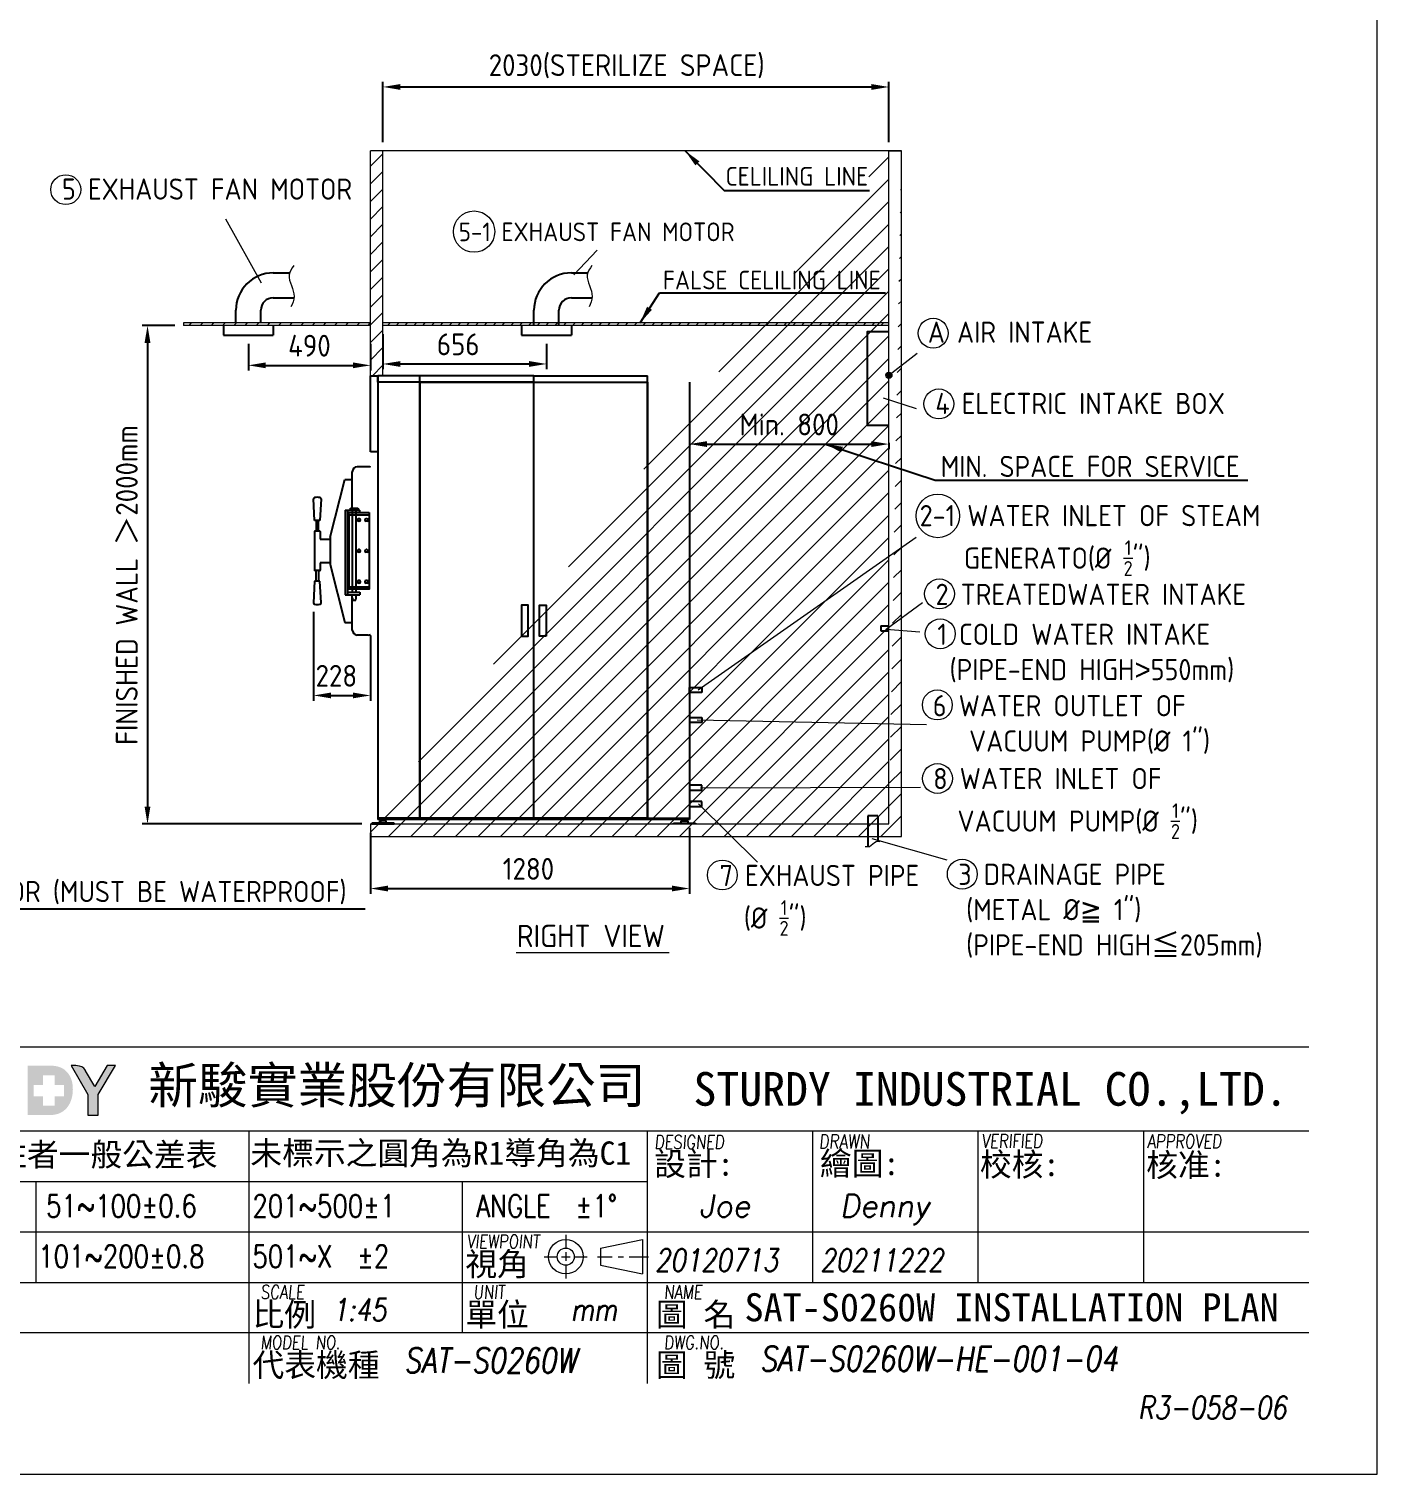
# Model space of a CAD drawing. Header units: millimetres. Extents: x -841000 to -196106, y -22906 to -2215.
# Drawn here: x -201515 to -196106, y -22906 to -17108 of the extents above; entities that cross this region are included whole.
import ezdxf

# ---------------------------------------------------------------- set-up
doc = ezdxf.new("R2010")
doc.units = ezdxf.units.MM
doc.header["$MEASUREMENT"] = 0
doc.linetypes.add('HIDDEN', pattern=[9.525, 6.35, -3.175])
doc.layers.get('0').update_dxf_attribs({"lineweight": 25})
for name, color, linetype, lineweight in [('D', 3, 'Continuous', 13), ('F', 7, 'Continuous', 15), ('H', 2, 'HIDDEN', 15), ('S', 4, 'Continuous', 15), ('T', 4, 'Continuous', 15)]:
    doc.layers.add(name, color=color, linetype=linetype, lineweight=lineweight)
doc.styles.get("Standard").update_dxf_attribs({"font": 'KAIU.TTF'})
doc.styles.add('STU25', font='isocp2.shx')
doc.styles.add('Text', font='romans.shx', dxfattribs={"width": 0.8, "oblique": 10})
doc.dimstyles.new('STU25', dxfattribs={"dimscale": 35, "dimtxt": 2.5, "dimasz": 2, "dimexe": 0.6, "dimexo": 1, "dimgap": 1, "dimtad": 1, "dimdsep": 46, "dimtxsty": 'STU25', "dimcen": 2, "dimazin": 2, "dimtfac": 1, "dimtmove": 0, "dimatfit": 3, "dimfxl": 0, "dimtolj": 1, "dimtzin": 0, "dimarcsym": 0})
doc.dimstyles.new('STU25$7', dxfattribs={"dimscale": 35, "dimtxt": 2.5, "dimasz": 2, "dimexe": 1.25, "dimexo": 0.625, "dimgap": 1, "dimtad": 0, "dimdec": 4, "dimdsep": 46, "dimtxsty": 'STU25', "dimcen": 2.5, "dimazin": 2, "dimtfac": 1, "dimtdec": 4, "dimtmove": 0, "dimatfit": 3, "dimfxl": 0, "dimtolj": 1, "dimtzin": 0, "dimarcsym": 0})

# ---------------------------------------------------------------- blocks, each defined once
blk = doc.blocks.new('*D1')
at = {"layer": 'D', "color": 0, "lineweight": -2}
for p, q in [((-200094.6, -18332.8), (-200094.6, -18473.4)), ((-199438.6, -18372), (-199438.6, -18473.4)), ((-200024.6, -18452.4), (-199508.6, -18452.4))]:
    blk.add_line(p, q, dxfattribs=at)
at = {"layer": 'D', "color": 0}
for points in [[(-200024.6, -18440.8), (-200024.6, -18464.1), (-200094.6, -18452.4)], [(-199508.6, -18464.1), (-199508.6, -18440.8), (-199438.6, -18452.4)]]:
    blk.add_solid(points, dxfattribs=at)
at = {"layer": 'Defpoints', "color": 0}
for p in [(-200094.6, -18297.8), (-199438.6, -18337), (-199438.6, -18452.4)]:
    blk.add_point(p, dxfattribs=at)
at = {"layer": 'D', "color": 0, "insert": (-199792.6, -18373.7), "char_height": 87.5, "attachment_point": 5, "style": 'STU25'}
blk.add_mtext('\\A1;656', dxfattribs=at)
blk = doc.blocks.new('*D5')
at = {"layer": 'D', "color": 0, "lineweight": -2}
for p, q in [((-198864.6, -18769.3), (-198864.6, -18794.8)), ((-198794.6, -18773.8), (-198134.6, -18773.8)), ((-198064.6, -18769.3), (-198064.6, -18794.8))]:
    blk.add_line(p, q, dxfattribs=at)
at = {"layer": 'D', "color": 0}
for points in [[(-198794.6, -18762.2), (-198794.6, -18785.5), (-198864.6, -18773.8)], [(-198134.6, -18785.5), (-198134.6, -18762.2), (-198064.6, -18773.8)]]:
    blk.add_solid(points, dxfattribs=at)
at = {"layer": 'Defpoints', "color": 0}
for p in [(-198864.6, -18734.3), (-198064.6, -18734.3), (-198064.6, -18773.8)]:
    blk.add_point(p, dxfattribs=at)
at = {"layer": 'D', "color": 0, "insert": (-198464.6, -18695.1), "char_height": 87.5, "attachment_point": 5, "style": 'STU25'}
blk.add_mtext('\\A1;{\\Fisocp2.shx;Min. 800}', dxfattribs=at)
blk = doc.blocks.new('*D8')
at = {"layer": 'D', "color": 0, "lineweight": -2}
for p, q in [((-200144.6, -20332.8), (-200144.6, -20577.7)), ((-198864.6, -20312.8), (-198864.6, -20577.7)), ((-200074.6, -20556.7), (-198934.6, -20556.7))]:
    blk.add_line(p, q, dxfattribs=at)
at = {"layer": 'D', "color": 0}
for points in [[(-200074.6, -20545), (-200074.6, -20568.3), (-200144.6, -20556.7)], [(-198934.6, -20568.3), (-198934.6, -20545), (-198864.6, -20556.7)]]:
    blk.add_solid(points, dxfattribs=at)
at = {"layer": 'Defpoints', "color": 0}
for p in [(-198864.6, -20277.8), (-200144.6, -20297.8), (-198864.6, -20556.7)]:
    blk.add_point(p, dxfattribs=at)
at = {"layer": 'D', "color": 0, "insert": (-199510.8, -20477.9), "char_height": 87.5, "attachment_point": 5, "style": 'STU25'}
blk.add_mtext('\\A1;1280', dxfattribs=at)
blk = doc.blocks.new('*D11')
at = {"layer": 'D', "color": 0, "lineweight": -2}
for p, q in [((-200634.6, -18372), (-200634.6, -18478.9)), ((-200144.6, -18372), (-200144.6, -18478.9)), ((-200564.6, -18457.9), (-200214.6, -18457.9))]:
    blk.add_line(p, q, dxfattribs=at)
at = {"layer": 'D', "color": 0}
for points in [[(-200564.6, -18446.2), (-200564.6, -18469.5), (-200634.6, -18457.9)], [(-200214.6, -18469.5), (-200214.6, -18446.2), (-200144.6, -18457.9)]]:
    blk.add_solid(points, dxfattribs=at)
at = {"layer": 'Defpoints', "color": 0}
for p in [(-200634.6, -18337), (-200144.6, -18337), (-200144.6, -18457.9)]:
    blk.add_point(p, dxfattribs=at)
at = {"layer": 'D', "color": 0, "insert": (-200389.6, -18379.1), "char_height": 87.5, "attachment_point": 5, "style": 'STU25'}
blk.add_mtext('\\A1;490', dxfattribs=at)
blk = doc.blocks.new('*D13')
at = {"layer": 'D', "color": 0, "lineweight": -2}
for p, q in [((-200373.1, -19446.3), (-200373.1, -19803.2)), ((-200144.6, -19541.8), (-200144.6, -19803.2)), ((-200303.1, -19782.2), (-200214.6, -19782.2))]:
    blk.add_line(p, q, dxfattribs=at)
at = {"layer": 'D', "color": 0}
for points in [[(-200303.1, -19770.5), (-200303.1, -19793.8), (-200373.1, -19782.2)], [(-200214.6, -19793.8), (-200214.6, -19770.5), (-200144.6, -19782.2)]]:
    blk.add_solid(points, dxfattribs=at)
at = {"layer": 'Defpoints', "color": 0}
for p in [(-200373.1, -19411.3), (-200144.6, -19506.8), (-200144.6, -19782.2)]:
    blk.add_point(p, dxfattribs=at)
at = {"layer": 'D', "color": 0, "insert": (-200281.5, -19703.4), "char_height": 87.5, "attachment_point": 5, "style": 'STU25'}
blk.add_mtext('\\A1;228', dxfattribs=at)
blk = doc.blocks.new('外箱組面板側面')
for p, q in [((3566.1, -6862.1), (3566.1, -6557.1)), ((3566.1, -6557.1), (3596.1, -6557.1)), ((3596.1, -6557.1), (3596.1, -6862.1)), ((3764.6, -6557.1), (3596.1, -6557.1)), ((3596.1, -6582.1), (3596.1, -6557.1)), ((3764.6, -6582.1), (3596.1, -6582.1)), ((3764.6, -6582.1), (3764.6, -6557.1)), ((4677.6, -6582.1), (4677.6, -6557.1)), ((3596.1, -6862.1), (3566.1, -6862.1))]:
    blk.add_line(p, q)
at = {"color": 0}
for p, q in [((4221.1, -6557.1), (3764.6, -6557.1)), ((3764.6, -6582.1), (3764.6, -6557.1)), ((4221.1, -6582.1), (3764.6, -6582.1)), ((4221.1, -6557.1), (4677.6, -6557.1)), ((4221.1, -6582.1), (4221.1, -6557.1)), ((4221.1, -6582.1), (4221.1, -6557.1)), ((4221.1, -6582.1), (4677.6, -6582.1))]:
    blk.add_line(p, q, dxfattribs=at)
blk = doc.blocks.new('*D20')
at = {"layer": 'D', "color": 0, "lineweight": -2}
for p, q in [((-200929.6, -18297.8), (-201060.2, -18297.8)), ((-201039.2, -18367.8), (-201039.2, -20227.8)), ((-200179.6, -20297.8), (-201060.2, -20297.8))]:
    blk.add_line(p, q, dxfattribs=at)
at = {"layer": 'D', "color": 0}
for points in [[(-201027.5, -18367.8), (-201050.9, -18367.8), (-201039.2, -18297.8)], [(-201050.9, -20227.8), (-201027.5, -20227.8), (-201039.2, -20297.8)]]:
    blk.add_solid(points, dxfattribs=at)
at = {"layer": 'Defpoints', "color": 0}
for p in [(-200894.6, -18297.8), (-201039.2, -20297.8), (-200144.6, -20297.8)]:
    blk.add_point(p, dxfattribs=at)
at = {"layer": 'D', "color": 0, "insert": (-201166.2, -19981), "char_height": 87.5, "attachment_point": 1, "rotation": 90, "style": 'STU25'}
blk.add_mtext('\\A1;{\\Fisocp2.shx;FINISHED WALL \\f新細明體|b0|i0|c136|p16;＞\\Fisocp2.shx;2000mm}', dxfattribs=at)
blk = doc.blocks.new('*D21')
at = {"layer": 'D', "color": 0, "lineweight": -2}
for p, q in [((-200094.6, -17562.8), (-200094.6, -17320.1)), ((-198064.6, -17562.8), (-198064.6, -17320.1)), ((-200024.6, -17341.1), (-198134.6, -17341.1))]:
    blk.add_line(p, q, dxfattribs=at)
at = {"layer": 'D', "color": 0}
for points in [[(-200024.6, -17329.5), (-200024.6, -17352.8), (-200094.6, -17341.1)], [(-198134.6, -17352.8), (-198134.6, -17329.5), (-198064.6, -17341.1)]]:
    blk.add_solid(points, dxfattribs=at)
at = {"layer": 'Defpoints', "color": 0}
for p in [(-198064.6, -17341.1), (-200094.6, -17597.8), (-198064.6, -17597.8)]:
    blk.add_point(p, dxfattribs=at)
at = {"layer": 'D', "color": 0, "insert": (-199670.2, -17209.9), "char_height": 87.5, "attachment_point": 1, "style": 'STU25'}
blk.add_mtext('\\A1;{\\Fisocp2.shx;2030(STERILIZE SPACE)}', dxfattribs=at)
blk = doc.blocks.new('新駿LOGO')
at = {"layer": 'F'}
h = blk.add_hatch(color=256, dxfattribs=at)
edge = h.paths.add_edge_path()
edge.add_spline(control_points=[(-514.87, -443.62), (-514.87, -443.62), (-513.05, -443.62), (-513.05, -443.62)], knot_values=[-9, -9, -9, -9, -8, -8, -8, -8], degree=3, periodic=0)
edge.add_spline(control_points=[(-513.05, -443.62), (-512.51, -443.62), (-512.09, -443.52), (-511.79, -443.32)], knot_values=[-8, -8, -8, -8, -7, -7, -7, -7], degree=3, periodic=0)
edge.add_spline(control_points=[(-511.79, -443.32), (-511.48, -443.12), (-511.25, -442.85), (-511.09, -442.5)], knot_values=[-7, -7, -7, -7, -6, -6, -6, -6], degree=3, periodic=0)
edge.add_spline(control_points=[(-511.09, -442.5), (-510.93, -442.15), (-510.85, -441.76), (-510.85, -441.32)], knot_values=[-6, -6, -6, -6, -5, -5, -5, -5], degree=3, periodic=0)
edge.add_spline(control_points=[(-510.85, -441.32), (-510.85, -440.87), (-510.93, -440.49), (-511.1, -440.17)], knot_values=[-5, -5, -5, -5, -4, -4, -4, -4], degree=3, periodic=0)
edge.add_spline(control_points=[(-511.1, -440.17), (-511.27, -439.85), (-511.49, -439.61), (-511.78, -439.45)], knot_values=[-4, -4, -4, -4, -3, -3, -3, -3], degree=3, periodic=0)
edge.add_spline(control_points=[(-511.78, -439.45), (-512.06, -439.29), (-512.46, -439.2), (-512.97, -439.2)], knot_values=[-3, -3, -3, -3, -2, -2, -2, -2], degree=3, periodic=0)
edge.add_spline(control_points=[(-512.97, -439.2), (-512.97, -439.2), (-514.87, -439.2), (-514.87, -439.2)], knot_values=[-2, -2, -2, -2, -1, -1, -1, -1], degree=3, periodic=0)
edge.add_spline(control_points=[(-514.87, -439.2), (-514.87, -439.2), (-514.87, -443.62), (-514.87, -443.62)], knot_values=[-1, -1, -1, -1, 0, 0, 0, 0], degree=3, periodic=0)
h.paths.add_polyline_path([(-514.34, -441.95), (-514.34, -440.92), (-513.51, -440.92), (-513.51, -440.07), (-512.48, -440.07), (-512.48, -440.92), (-511.64, -440.92), (-511.64, -441.95), (-512.48, -441.95), (-512.48, -442.77), (-513.51, -442.77), (-513.51, -441.95)], flags=16)
h = blk.add_hatch(color=256, dxfattribs=at)
edge = h.paths.add_edge_path()
edge.add_spline(control_points=[(-509.51, -443.62), (-509.51, -443.62), (-509.51, -441.77), (-509.51, -441.77), (-509.51, -441.77), (-511, -439.2), (-511, -439.2), (-511, -439.2), (-510.64, -439.2), (-510.64, -439.2), (-510.64, -439.2), (-510.3, -439.19), (-510.04, -439.32), (-509.79, -439.45), (-509.71, -439.68), (-509.71, -439.68), (-509.71, -439.68), (-508.9, -441.07), (-508.9, -441.07), (-508.9, -441.07), (-507.78, -439.2), (-507.78, -439.2), (-507.78, -439.2), (-507.05, -439.2), (-507.05, -439.2), (-507.05, -439.2), (-508.59, -441.77), (-508.59, -441.77), (-508.59, -441.77), (-508.59, -443.62), (-508.59, -443.62), (-508.59, -443.62), (-509.51, -443.62), (-509.51, -443.62)], knot_values=[0, 0, 0, 0, 1, 1, 1, 2, 2, 2, 3, 3, 3, 4, 4, 4, 5, 5, 5, 6, 6, 6, 7, 7, 7, 8, 8, 8, 9, 9, 9, 10, 10, 10, 11, 11, 11, 11], degree=3, periodic=1)
at = {"layer": 'F', "lineweight": 0}
blk.add_open_spline([(-509.51, -443.62), (-509.51, -443.62), (-509.51, -441.77), (-509.51, -441.77), (-509.51, -441.77), (-511, -439.2), (-511, -439.2), (-511, -439.2), (-510.64, -439.2), (-510.64, -439.2), (-510.64, -439.2), (-510.3, -439.19), (-510.04, -439.32), (-509.79, -439.45), (-509.71, -439.68), (-509.71, -439.68), (-509.71, -439.68), (-508.9, -441.07), (-508.9, -441.07), (-508.9, -441.07), (-507.78, -439.2), (-507.78, -439.2), (-507.78, -439.2), (-507.05, -439.2), (-507.05, -439.2), (-507.05, -439.2), (-508.59, -441.77), (-508.59, -441.77), (-508.59, -441.77), (-508.59, -443.62), (-508.59, -443.62), (-508.59, -443.62), (-509.51, -443.62), (-509.51, -443.62)], degree=3, knots=[0, 0, 0, 0, 1, 1, 1, 2, 2, 2, 3, 3, 3, 4, 4, 4, 5, 5, 5, 6, 6, 6, 7, 7, 7, 8, 8, 8, 9, 9, 9, 10, 10, 10, 11, 11, 11, 11], dxfattribs=at)
at = {"attachment_point": 1, "style": 'STU25'}
for s, insert, char_height in [('{\\f標楷體|b0|i0|c136|p65;新駿實業股份有限公司}', (-504.12, -439.33), 3.25), ('{\\f標楷體|b0|i0|c136|p65;STURDY\\H0.9667x; \\H1.034x;INDUSTRIAL CO.,LTD.}', (-455.51, -439.78), 3)]:
    blk.add_mtext(s, dxfattribs=dict(at, insert=insert, char_height=char_height))
blk = doc.blocks.new('H421')
at = {"layer": 'F', "color": 7}
for p, q in [((155.91, 38.09), (286.91, 38.09)), ((211.36, 38.09), (286.91, 38.09)), ((155.91, 30.59), (286.91, 30.59)), ((192.41, 30.59), (192.41, 17.09)), ((242.66, 30.59), (242.66, 17.09)), ((257.41, 30.59), (257.41, 17.09)), ((272.16, 30.59), (272.16, 17.09)), ((155.91, 26.09), (227.91, 26.09)), ((173.41, 26.09), (173.41, 17.09)), ((211.41, 26.09), (211.41, 17.09)), ((155.91, 21.59), (286.91, 21.59)), ((214.91, 21.59), (286.91, 21.59)), ((227.91, 21.59), (286.91, 21.59)), ((155.91, 17.09), (286.91, 17.09)), ((211.41, 17.09), (211.41, 12.59)), ((227.91, 17.09), (227.91, 8.09)), ((286.91, 12.59), (155.91, 12.59))]:
    blk.add_line(p, q, dxfattribs=at)
at = {"layer": 'F'}
for p, q in [((227.91, 30.59), (227.91, 17.09)), ((192.41, 17.09), (192.41, 8.09))]:
    blk.add_line(p, q, dxfattribs=at)
at = {"layer": 'F', "color": 0}
for p, q in [((220.66, 21.32), (220.66, 20.14)), ((223.77, 20.14), (227.5, 20.92)), ((227.5, 20.92), (227.5, 17.84)), ((218.72, 19.38), (219.89, 19.38)), ((220.27, 19.38), (221.04, 19.38)), ((220.66, 19.77), (220.66, 19)), ((221.42, 19.38), (222.57, 19.38)), ((223.49, 19.38), (224.81, 19.38)), ((223.77, 20.14), (223.77, 18.62)), ((225.34, 19.38), (225.81, 19.38)), ((226.31, 19.38), (228.03, 19.38)), ((220.66, 18.62), (220.66, 17.45)), ((223.77, 18.62), (227.5, 17.84))]:
    blk.add_line(p, q, dxfattribs=at)
for radius in [1.54, 0.762]:
    blk.add_circle((220.66, 19.38), radius, dxfattribs=at)
blk.add_blockref('新駿LOGO', (687.56, 475.62))
at = {"layer": 'F', "lineweight": -3}
for s, height, p in [('未標註者一般公差表', 2.076, (164.12, 27.45)), ('未標示之圓角為R1導角為C1', 2.0757, (192.54, 27.58)), ('設計:', 2.076, (228.54, 26.61)), ('繪圖:', 2.076, (243.32, 26.66)), ('校核:', 2.076, (257.59, 26.57)), ('核准:', 2.076, (272.41, 26.52)), ('視角', 2.076, (211.71, 17.69)), ('比例', 2.076, (192.73, 13.19)), ('單位', 2.076, (211.71, 13.19)), ('圖 名', 2.076, (228.7, 13.19)), ('代表機種', 2.076, (192.73, 8.69)), ('圖 號', 2.076, (228.7, 8.69))]:
    blk.add_text(s, height=height, dxfattribs=at).set_placement(p)
at = {"layer": 'F', "color": 1, "lineweight": 15, "style": 'Text', "oblique": 5, "width": 0.8}
for s, height, p in [('DESIGNED', 1.2, (228.57, 29.01)), ('DRAWN', 1.245, (243.23, 29.03)), ('VERIFIED', 1.2, (257.72, 29.09)), ('APPROVED', 1.2, (272.5, 29.06)), ('VIEWPOINT', 1.2, (211.83, 20.13)), ('SCALE', 1.2, (193.44, 15.63)), ('UNIT', 1.2, (212.42, 15.63)), ('NAME', 1.2, (229.41, 15.63)), ('MODEL NO.', 1.2, (193.44, 11.13)), ('DWG.NO.', 1.2, (229.41, 11.13))]:
    blk.add_text(s, height=height, dxfattribs=at).set_placement(p)
at = {"layer": 'F', "lineweight": 20, "style": 'Text', "width": 0.8}
for s, p in [('51~100±0.6', (174.32, 22.91)), ('201~500±1', (192.72, 22.91)), ('ANGLE  ±1%%D', (212.68, 22.91)), ('101~200±0.8', (173.63, 18.41)), ('501~X  ±2', (192.72, 18.41))]:
    blk.add_text(s, height=2, dxfattribs=at).set_placement(p)

msp = doc.modelspace()

# ---------------------------------------------------------------- hatches: boundary and pattern name
msp.add_hatch(color=256).paths.add_polyline_path([(-198053.844, -18497.808, 1), (-198075.365, -18497.808, 1)])
at = {"layer": 'H', "ltscale": 5}
h = msp.add_hatch(dxfattribs=at)
h.set_pattern_fill('ANSI31', color=256, scale=20, style=0)
h.set_pattern_definition([(45, (31068.764, -781.52), (-44.90128, 44.90128), [])])
h.paths.add_polyline_path([(-198064.604, -17597.808), (-198014.604, -17597.808)], flags=16)
h.paths.add_polyline_path([(-198064.604, -17597.808), (-198014.604, -17597.808)], flags=16)
h.paths.add_polyline_path([(-198064.604, -17597.808), (-198014.604, -17597.808)], flags=0)
h.paths.add_polyline_path([(-198064.604, -17597.808), (-198014.604, -17597.808)], flags=0)
h.paths.add_polyline_path([(-198064.604, -17597.808), (-198014.604, -17597.808)], flags=0)
h.paths.add_polyline_path([(-198064.604, -17597.808), (-198014.604, -17597.808)], flags=0)
h.paths.add_polyline_path([(-198064.604, -17597.808), (-198014.604, -17597.808)], flags=0)
h.paths.add_polyline_path([(-198064.604, -17597.808), (-198014.604, -17597.808)], flags=0)
h.paths.add_polyline_path([(-198064.604, -17597.808), (-198014.604, -17597.808)], flags=0)
h.paths.add_polyline_path([(-198064.604, -17597.808), (-198014.604, -17597.808)], flags=0)
h.paths.add_polyline_path([(-198064.604, -17597.808), (-198014.604, -17597.808)], flags=0)
h.paths.add_polyline_path([(-198064.604, -17597.808), (-198014.604, -17597.808)], flags=0)
h.paths.add_polyline_path([(-198064.604, -17597.808), (-198014.604, -17597.808)], flags=0)
h.paths.add_polyline_path([(-198064.604, -17597.808), (-198014.604, -17597.808)], flags=0)
h.paths.add_polyline_path([(-198064.604, -17597.808), (-198014.604, -17597.808)], flags=0)
h.paths.add_polyline_path([(-198064.604, -17597.808), (-198014.604, -17597.808)], flags=0)
h.paths.add_polyline_path([(-198064.604, -17597.808), (-198014.604, -17597.808)], flags=0)
edge = h.paths.add_edge_path()
edge.add_line((-198014.604, -20347.808), (-198014.604, -17597.808))
edge.add_line((-198064.604, -20297.808), (-198064.604, -17597.808))
edge.add_line((-200144.604, -20347.808), (-198014.604, -20347.808))
edge.add_line((-200144.604, -20297.808), (-198064.604, -20297.808))
edge.add_line((-200144.604, -20297.808), (-200144.604, -20347.808))
h = msp.add_hatch(dxfattribs=at)
h.set_pattern_fill('ANSI31', color=256, scale=400, style=0)
h.set_pattern_definition([(45, (14395.04, 22.043), (-35.355339, 35.355339), [])])
h.paths.add_polyline_path([(-200144.604, -18499.808), (-200094.604, -18499.808), (-200094.604, -17597.808), (-200144.604, -17597.808)])
at = {"layer": 'H'}
h = msp.add_hatch(dxfattribs=at)
h.set_pattern_fill('ANSI31', color=256, scale=10, style=0)
h.set_pattern_definition([(45, (14231.525, 318.122), (-22.4506403, 22.4506403), [])])
h.paths.add_polyline_path([(-200145.335, -18287.808), (-200895.335, -18287.808), (-200895.335, -18297.808), (-200145.335, -18297.808)])
h = msp.add_hatch(dxfattribs=at)
h.set_pattern_fill('ANSI31', color=256, scale=200, style=0)
h.set_pattern_definition([(45, (14395.04, 22.043), (-17.6776695, 17.6776695), [])])
h.paths.add_polyline_path([(-198064.604, -18287.808), (-200094.604, -18287.808), (-200094.604, -18297.808), (-198064.604, -18297.808)])

# ---------------------------------------------------------------- linework, layer by layer
for p, q in [((-200534.604, -18087.06), (-200468.684, -18087.06)), ((-199338.604, -18087.06), (-199272.684, -18087.06)), ((-200534.604, -18187.06), (-200451.31, -18187.06)), ((-199338.604, -18187.06), (-199255.31, -18187.06)), ((-200684.604, -18287.808), (-200684.604, -18237.06)), ((-200584.604, -18287.808), (-200584.604, -18237.06)), ((-199488.604, -18297.808), (-199488.604, -18237.06)), ((-199388.604, -18297.808), (-199388.604, -18237.06)), ((-200734.604, -18297.808), (-200734.604, -18336.952)), ((-200534.604, -18297.808), (-200534.604, -18336.952)), ((-199538.604, -18297.808), (-199538.604, -18336.952)), ((-199338.604, -18297.808), (-199338.604, -18336.952)), ((-200734.604, -18336.952), (-200534.604, -18336.952)), ((-199538.604, -18336.952), (-199338.604, -18336.952)), ((-200114.604, -18524.808), (-200114.604, -20279.808)), ((-199946.104, -20274.808), (-199946.104, -18524.808)), ((-199945.104, -20274.808), (-199945.104, -18524.808)), ((-199945.104, -18524.808), (-199490.104, -18524.808)), ((-199490.104, -18524.808), (-199490.104, -20274.808)), ((-199489.104, -20274.808), (-199489.104, -18524.808)), ((-199489.104, -18524.808), (-199034.104, -18524.808)), ((-199034.104, -18524.808), (-199034.104, -20274.808)), ((-199033.104, -18524.808), (-199033.104, -20274.808)), ((-198864.604, -18524.808), (-198864.604, -20279.808)), ((-200217.604, -19031.308), (-200217.604, -18884.808)), ((-200153.604, -18864.808), (-200197.604, -18864.808)), ((-200306.804, -19147.308), (-200247.767, -18915.608)), ((-200247.767, -18915.608), (-200217.604, -18915.608)), ((-200368.554, -19080.321), (-200373.054, -18993.321)), ((-200343.054, -18993.321), (-200347.554, -19080.321)), ((-200246.604, -19038.308), (-200246.604, -19378.308)), ((-200246.604, -19038.308), (-200187.104, -19038.308)), ((-200236.604, -19038.308), (-200236.604, -19378.308)), ((-200236.604, -19048.308), (-200187.104, -19048.308)), ((-200236.604, -19048.308), (-200236.604, -19048.308)), ((-200232.104, -19058.308), (-200232.104, -19346.308)), ((-200224.604, -19031.808), (-200224.104, -19031.308)), ((-200224.604, -19037.808), (-200224.604, -19031.808)), ((-200224.104, -19038.308), (-200224.604, -19037.808)), ((-200224.104, -19031.308), (-200195.104, -19031.308)), ((-200195.104, -19038.308), (-200224.104, -19038.308)), ((-200217.604, -19038.308), (-200217.604, -19346.308)), ((-200201.604, -19346.308), (-200201.604, -19038.308)), ((-200201.604, -19346.308), (-200201.604, -19048.308)), ((-200195.104, -19031.308), (-200194.604, -19031.808)), ((-200194.604, -19037.808), (-200195.104, -19038.308)), ((-200194.604, -19031.808), (-200194.604, -19037.808)), ((-200189.104, -19073.308), (-200192.104, -19073.308)), ((-200187.104, -19048.308), (-200187.104, -19038.308)), ((-200159.104, -19073.308), (-200162.104, -19073.308)), ((-200149.604, -19048.308), (-200149.604, -19356.308)), ((-200369.554, -19124.558), (-200369.554, -19280.058)), ((-200347.554, -19080.321), (-200368.554, -19080.321)), ((-200347.554, -19123.558), (-200368.554, -19123.558)), ((-200362.804, -19080.321), (-200362.804, -19123.558)), ((-200353.304, -19123.558), (-200353.304, -19080.321)), ((-200346.554, -19124.558), (-200346.554, -19154.808)), ((-200189.104, -19083.308), (-200192.104, -19083.308)), ((-200159.104, -19083.308), (-200162.104, -19083.308)), ((-200346.554, -19154.808), (-200306.804, -19154.808)), ((-200306.804, -19147.308), (-200306.804, -19257.308)), ((-200189.104, -19197.308), (-200192.104, -19197.308)), ((-200189.104, -19207.308), (-200192.104, -19207.308)), ((-200159.104, -19197.308), (-200162.104, -19197.308)), ((-200159.104, -19207.308), (-200162.104, -19207.308)), ((-200347.554, -19281.058), (-200368.554, -19281.058)), ((-200362.804, -19324.296), (-200362.804, -19281.058)), ((-200353.304, -19281.058), (-200353.304, -19324.296)), ((-200306.804, -19249.808), (-200346.554, -19249.808)), ((-200346.554, -19249.808), (-200346.554, -19280.058)), ((-200306.804, -19257.308), (-200247.767, -19489.008)), ((-200368.554, -19324.296), (-200373.054, -19411.296)), ((-200347.554, -19324.296), (-200368.554, -19324.296)), ((-200343.054, -19411.296), (-200347.554, -19324.296)), ((-200217.604, -19356.308), (-200217.604, -19368.308)), ((-200201.604, -19368.308), (-200201.604, -19356.308)), ((-200149.604, -19356.308), (-200201.604, -19356.308)), ((-200189.104, -19321.308), (-200192.104, -19321.308)), ((-200189.104, -19331.308), (-200192.104, -19331.308)), ((-200159.104, -19321.308), (-200162.104, -19321.308)), ((-200159.104, -19331.308), (-200162.104, -19331.308)), ((-200246.604, -19378.308), (-200187.104, -19378.308)), ((-200236.604, -19368.308), (-200187.104, -19368.308)), ((-200236.604, -19368.308), (-200236.604, -19368.308)), ((-200236.604, -19368.308), (-200236.604, -19368.308)), ((-200217.604, -19519.808), (-200217.604, -19378.308)), ((-200217.604, -19390.308), (-200215.604, -19400.308)), ((-200215.604, -19400.308), (-200203.604, -19400.308)), ((-200203.604, -19400.308), (-200201.604, -19390.308)), ((-200201.604, -19390.308), (-200201.604, -19378.308)), ((-200187.104, -19368.308), (-200187.104, -19378.308)), ((-200247.767, -19489.008), (-200217.604, -19489.008)), ((-198096.98, -19503.276), (-198064.604, -19503.276)), ((-198096.98, -19503.276), (-198096.98, -19523.276)), ((-198096.98, -19523.276), (-198064.604, -19523.276)), ((-200153.604, -19539.808), (-200197.604, -19539.808)), ((-198864.604, -19770.922), (-198864.604, -19750.922)), ((-198864.604, -19750.922), (-198814.604, -19750.922)), ((-198814.604, -19750.922), (-198814.604, -19770.922)), ((-198814.604, -19770.922), (-198864.604, -19770.922)), ((-198864.604, -19870.922), (-198814.604, -19870.922)), ((-198814.604, -19870.922), (-198814.604, -19890.922)), ((-198814.604, -19890.922), (-198864.604, -19890.922)), ((-198814.604, -20141.922), (-198864.604, -20141.922)), ((-198864.604, -20161.922), (-198814.604, -20161.922)), ((-198814.604, -20161.922), (-198814.604, -20141.922)), ((-198814.604, -20207.808), (-198864.604, -20207.808)), ((-198864.604, -20227.808), (-198814.604, -20227.808)), ((-198814.604, -20227.808), (-198814.604, -20207.808)), ((-199946.104, -20274.808), (-200114.604, -20274.808)), ((-198864.604, -20279.808), (-200114.604, -20279.808)), ((-200107.884, -20291.527), (-200111.164, -20294.808)), ((-200107.884, -20284.808), (-200107.884, -20294.808)), ((-200081.325, -20284.808), (-200107.884, -20284.808)), ((-200102.504, -20279.808), (-200102.504, -20284.808)), ((-200086.704, -20284.808), (-200086.704, -20279.808)), ((-200081.325, -20294.808), (-200081.325, -20284.808)), ((-200081.325, -20291.527), (-200078.045, -20294.808)), ((-199490.104, -20274.808), (-199945.104, -20274.808)), ((-199034.104, -20274.808), (-199489.104, -20274.808)), ((-199034.104, -20274.808), (-198864.604, -20274.808)), ((-198897.884, -20291.527), (-198901.164, -20294.808)), ((-198897.884, -20294.808), (-198897.884, -20284.808)), ((-198897.884, -20284.808), (-198871.325, -20284.808)), ((-198892.504, -20284.808), (-198892.504, -20279.808)), ((-198876.704, -20279.808), (-198876.704, -20284.808)), ((-198871.325, -20284.808), (-198871.325, -20294.808)), ((-198871.325, -20291.527), (-198868.045, -20294.808)), ((-198109.604, -20265.433), (-198149.604, -20265.433)), ((-198149.604, -20265.433), (-198149.604, -20388.69)), ((-198109.604, -20265.433), (-198109.604, -20366.857)), ((-200050.104, -20294.808), (-200139.104, -20294.808)), ((-200139.104, -20294.808), (-200139.104, -20297.808)), ((-200139.104, -20297.808), (-200050.104, -20297.808)), ((-200050.104, -20297.808), (-200050.104, -20294.808)), ((-198929.104, -20297.808), (-198929.104, -20294.808)), ((-198929.104, -20294.808), (-198840.104, -20294.808)), ((-198840.104, -20297.808), (-198929.104, -20297.808)), ((-198840.104, -20294.808), (-198840.104, -20297.808))]:
    msp.add_line(p, q)
msp.add_lwpolyline([(-198064.604, -18323.938), (-198152.19, -18323.938), (-198152.19, -18697.808), (-198064.604, -18697.808)])
for points in [[(-200149.604, -19048.308), (-200149.604, -19058.308), (-200232.104, -19058.308), (-200232.104, -19048.308)], [(-200149.604, -19346.308), (-200149.604, -19356.308), (-200232.104, -19356.308), (-200232.104, -19346.308)], [(-199539.104, -19544.808), (-199512.104, -19544.808), (-199512.104, -19419.808), (-199539.104, -19419.808)], [(-199440.104, -19544.808), (-199467.104, -19544.808), (-199467.104, -19419.808), (-199440.104, -19419.808)]]:
    msp.add_lwpolyline(points, close=True)
msp.add_circle((-198064.604, -18497.808), 10.761)
for centre, radius, start, end in [((-200534.604, -18237.06), 150, 90, 180), ((-199338.604, -18237.06), 150, 90, 180), ((-200534.604, -18237.06), 50, 90, 180), ((-199338.604, -18237.06), 50, 90, 180), ((-200197.604, -18884.808), 20, 90, 180), ((-200153.604, -18884.808), 20, 63.256316, 90), ((-200368.048, -18993.321), 5.007, 101.3528854, 180), ((-200358.054, -19043.093), 55.773, 78.6471146, 101.3528854), ((-200348.061, -18993.321), 5.007, 354.0781277, 78.6471146), ((-200192.104, -19078.308), 5, 90, 270), ((-200189.104, -19078.308), 5, 270, 90), ((-200162.104, -19078.308), 5, 90, 270), ((-200159.104, -19078.308), 5, 270, 90), ((-200368.554, -19124.558), 1, 90, 180), ((-200347.554, -19124.558), 1, 0, 90), ((-200192.104, -19202.308), 5, 90, 270), ((-200189.104, -19202.308), 5, 270, 90), ((-200162.104, -19202.308), 5, 90, 270), ((-200159.104, -19202.308), 5, 270, 90), ((-200368.554, -19280.058), 1, 180, 270), ((-200347.554, -19280.058), 1, 270, 0), ((-200192.104, -19326.308), 5, 90, 270), ((-200189.104, -19326.308), 5, 270, 90), ((-200162.104, -19326.308), 5, 90, 270), ((-200159.104, -19326.308), 5, 270, 90), ((-200368.048, -19411.296), 5.007, 180, 258.6471146), ((-200358.054, -19361.523), 55.773, 258.6471146, 281.3528854), ((-200348.061, -19411.296), 5.007, 281.3528854, 5.9218723), ((-200197.604, -19519.808), 20, 180, 270), ((-200153.604, -19519.808), 20, 270, 296.743684)]:
    msp.add_arc(centre, radius, start, end)
at = {"layer": 'D'}
for p, q in [((-200581.893, -18127.643), (-200724.729, -17871.8)), ((-199328.254, -18095.011), (-199235.185, -17995.449)), ((-198064.604, -18497.808), (-197950.525, -18409.474)), ((-198087.037, -18588.127), (-197955.324, -18631.448)), ((-198830.465, -19759.338), (-197955.148, -19147.673)), ((-198075.341, -19516.949), (-197929.836, -19409.462)), ((-198075.341, -19516.949), (-197940.259, -19527.271)), ((-198834.042, -19879.664), (-197913.054, -19899.37)), ((-198820.659, -20152.411), (-197937.117, -20150.244)), ((-198829.121, -20217.425), (-198591.697, -20451.663)), ((-198133.135, -20356.637), (-197832.408, -20441.971)), ((-199560.617, -20813.334), (-198945.748, -20813.334))]:
    msp.add_line(p, q, dxfattribs=at)
for centre, radius in [((-201367.316, -17753.137), 60), ((-199728.972, -17921.564), 82.93), ((-197886.787, -18329.063), 60), ((-197864.165, -18612.785), 60), ((-197868.311, -19061.83), 87.5), ((-197861.722, -19374.894), 60), ((-197858.401, -19534.897), 60), ((-197870.233, -19820.313), 60), ((-197869.539, -20115.483), 60), ((-198732.909, -20502.541), 60), ((-197770.02, -20498.965), 60)]:
    msp.add_circle(centre, radius, dxfattribs=at)
for points in [[(-200452.37, -18057.483), (-200470.632, -18095.387), (-200450.965, -18181.725), (-200463.608, -18223.841)], [(-199256.37, -18057.483), (-199274.632, -18095.387), (-199254.965, -18181.725), (-199267.608, -18223.841)], [(-198160.268, -20387.55), (-198141.939, -20387.55), (-198115.534, -20367.681), (-198100.312, -20367.681)]]:
    msp.add_spline(points, degree=3, dxfattribs=at)
at = {"layer": 'F', "color": 6}
msp.add_lwpolyline([(-209290.761, -13635.879), (-209290.761, -22905.879), (-196105.761, -22905.879), (-196105.761, -13635.879)], close=True, dxfattribs=at)
msp.add_lwpolyline([(-209290.761, -13635.879), (-209290.761, -22905.879), (-196105.761, -22905.879), (-196105.761, -13635.879)], close=True, dxfattribs=at)
at = {"layer": 'H'}
msp.add_line((-200144.604, -18499.808), (-200094.604, -18499.808), dxfattribs=at)
at = {"layer": 'S'}
for p, q in [((-198064.604, -17597.808), (-200144.604, -17597.808)), ((-200144.604, -18499.808), (-200144.604, -17597.808)), ((-200094.604, -18499.808), (-200094.604, -17597.808)), ((-198064.604, -20297.808), (-198064.604, -17597.808)), ((-198014.604, -17597.808), (-198064.604, -17597.808)), ((-198064.604, -17597.808), (-198014.604, -17597.808)), ((-198014.604, -20347.808), (-198014.604, -17597.808)), ((-200894.604, -18287.808), (-200894.604, -18297.808)), ((-200144.604, -18287.808), (-200894.604, -18287.808)), ((-200144.604, -18297.808), (-200894.604, -18297.808)), ((-200144.604, -18297.808), (-200144.604, -18287.808)), ((-198064.604, -18287.808), (-200094.604, -18287.808)), ((-198064.604, -18297.808), (-200094.604, -18297.808)), ((-198064.604, -18298.424), (-198064.604, -18287.808)), ((-200144.604, -20297.808), (-198064.604, -20297.808)), ((-200144.604, -20297.808), (-200144.604, -20347.808)), ((-200144.604, -20347.808), (-198014.604, -20347.808))]:
    msp.add_line(p, q, dxfattribs=at)

# ---------------------------------------------------------------- block references
msp.add_blockref('外箱組面板側面', (-203710.698, -11942.684))
at = {"xscale": 45, "yscale": 45, "zscale": 45}
msp.add_blockref('H421', (-209290.761, -22905.879), dxfattribs=at)

# ---------------------------------------------------------------- texts
at = {"layer": 'D', "color": 4}
msp.add_text('SAT-S0260W INSTALLATION PLAN', height=112.5, dxfattribs=at).set_placement((-198643.845, -22292.844))
at = {"layer": 'D', "attachment_point": 1}
for s, insert, char_height in [('{\\Fisocp.shx;\\C3;CELILING LINE}', (-198719.743, -17662.038), 75), ('{\\Fisocp2.shx;\\C3;5 EXHAUST FAN MOTOR}', (-201382.428, -17708.283), 85), ('{\\Fisocp2.shx;\\C3;5-1 EXHAUST FAN MOTOR}', (-199790.608, -17884.947), 75), ('{\\Fisocp2.shx;\\C3;FALSE CELILING LINE}', (-198971.274, -18078.271), 75), ('{\\Fisocp2.shx;\\C3;A AIR INTAKE}', (-197908.502, -18282.269), 85), ('{\\Fisocp2.shx;\\C3;4 ELECTRIC INTAKE BOX}', (-197878.115, -18568.44), 85), ('{\\Fisocp2.shx;\\C3;MIN. SPACE FOR SERVICE}', (-197856.768, -18820.964), 85), ('\\A1;{\\Fisocp2.shx;2-1 WATER INLET OF STEAM \\P  \\f???|b0|i0|c0|p65; \\Fisocp2.shx; GENERATO(%%C \\H0.7x;\\S1/2;\\H1.429x;")}', (-197941.129, -19018.218), 85), ('{\\Fisocp2.shx;\\C3;2 TREATEDWATER INTAKE}', (-197877.251, -19334.084), 85), ('{\\Fisocp2.shx;\\C3;1 COLD WATER INTAKE\\P (PIPE-END HIGH\\f新細明體|b0|i0|c136|p18;>\\Fisocp2.shx;550mm)}', (-197869.998, -19494.327), 85), ('\\A1;{\\Fisocp2.shx;8 WATER INLET OF \\P  VACUUM PUMP(%%C \\H0.7x;\\S1/2;\\H1.429x;")}', (-197886.76, -20073.162), 85), ('{\\Fisocp2.shx;\\C3;3 DRAINAGE PIPE \\P\\f???|b0|i0|c0|p65; \\Fisocp2.shx;(METAL %%C\\f新細明體|b0|i0|c136|p18;≧\\Fisocp2.shx; 1")\\P\\f????|b0|i0|c0|p18; \\Fisocp2.shx;(PIPE-END HIGH\\f標楷體|b0|i0|c136|p65;≦\\Fisocp2.shx;205mm)}', (-197786.387, -20457.233), 85), ('{\\Fisocp2.shx;\\C3;FLOOR (MUST BE WATERPROOF)}', (-201771.964, -20526.395), 85), ('{\\Fisocp2.shx;\\C11;RIGHT VIEW}', (-199557.161, -20702.06), 90)]:
    msp.add_mtext(s, dxfattribs=dict(at, insert=insert, char_height=char_height))
at = {"layer": 'D', "char_height": 85, "attachment_point": 1, "style": 'STU25'}
for s, insert in [('6 WATER OUTLET OF \\P   VACUUM PUMP(%%C 1")', (-197888.592, -19780.842)), ('\\A1;7 EXHAUST PIPE\\P  (%%C {\\H0.7x;\\S1/2;}")', (-198743.861, -20461.943))]:
    msp.add_mtext(s, dxfattribs=dict(at, insert=insert))
at = {"layer": 'T', "lineweight": 20, "style": 'Text', "oblique": 10}
for s, p in [('Joe', (-198826.269, -21874.716)), ('Denny', (-198261.214, -21874.716))]:
    msp.add_text(s, height=90, dxfattribs=at).set_placement(p)
at = {"layer": 'T', "lineweight": 20, "style": 'Text', "oblique": 10, "width": 0.8}
for s, height, p in [('20120713', 90, (-199003.588, -22092.629)), ('20211222', 90, (-198339.838, -22092.629)), ('1:45', 90, (-200297.241, -22291.506)), ('mm', 90, (-199340.624, -22291.251)), ('SAT-S0260W', 99, (-200010.281, -22499.109)), ('SAT-S0260W-HE-001-04', 99, (-198582.502, -22492.815))]:
    msp.add_text(s, height=height, dxfattribs=at).set_placement(p)
at = {"layer": 'T', "linetype": 'Continuous', "lineweight": 20, "insert": (-197064.93, -22593.856), "char_height": 90, "attachment_point": 1, "style": 'Text'}
msp.add_mtext('{R3-058-06}', dxfattribs=at)

# ---------------------------------------------------------------- dimensions: what is measured, and where the dimension line sits
at = {"layer": 'D'}
dim = msp.add_linear_dim(base=(-198064.604, -17341.128), p1=(-200094.604, -17597.808), p2=(-198064.604, -17597.808), text='{\\Fisocp2.shx;<>(STERILIZE SPACE)}', dimstyle='STU25', dxfattribs=at)
dim.commit()
dim.dimension.update_dxf_attribs({"geometry": '*D21', "text_midpoint": (-199079.604, -17258.003)})
dim = msp.add_linear_dim(base=(-201039.203, -20297.808), p1=(-200894.604, -18297.808), p2=(-200144.604, -20297.808), angle=90, text='{\\Fisocp2.shx;FINISHED WALL \\f新細明體|b0|i0|c136|p16;＞\\Fisocp2.shx;<>mm}', dimstyle='STU25', dxfattribs=at)
dim.commit()
dim.dimension.update_dxf_attribs({"geometry": '*D20', "text_midpoint": (-201039.203, -19316.554), "dimtype": 160})
for base, p1, p2, picture, middle in [((-199438.604, -18452.448), (-200094.604, -18297.808), (-199438.604, -18336.952), '*D1', (-199792.604, -18452.448)), ((-200144.604, -18457.87), (-200634.604, -18336.952), (-200144.604, -18336.952), '*D11', (-200389.604, -18457.87)), ((-198864.604, -20556.664), (-200144.604, -20297.808), (-198864.604, -20277.808), '*D8', (-199510.755, -20556.664))]:
    dim = msp.add_linear_dim(base=base, p1=p1, p2=p2, dimstyle='STU25', dxfattribs=at)
    dim.commit()
    dim.dimension.update_dxf_attribs({"geometry": picture, "text_midpoint": middle, "dimtype": 160})
dim = msp.add_linear_dim(base=(-198064.604, -18773.834), p1=(-198864.604, -18734.343), p2=(-198064.604, -18734.343), text='{\\Fisocp2.shx;Min. <>}', dimstyle='STU25', dxfattribs=at)
dim.commit()
dim.dimension.update_dxf_attribs({"geometry": '*D5', "text_midpoint": (-198464.604, -18773.834), "dimtype": 160})
dim = msp.add_linear_dim(base=(-200144.604, -19782.162), p1=(-200373.054, -19411.296), p2=(-200144.604, -19506.808), dimstyle='STU25', override={"dimdec": 0}, dxfattribs=at)
dim.commit()
dim.dimension.update_dxf_attribs({"geometry": '*D13', "text_midpoint": (-200281.48, -19782.162), "dimtype": 160})

# ---------------------------------------------------------------- leaders
for points in [[(-198881.892, -17597.808), (-198725.427, -17756.82), (-198142.174, -17756.82)], [(-199063.126, -18287.808), (-198985.449, -18166.95), (-198078.299, -18166.95)], [(-198319.23, -18773.834), (-197878.761, -18918.188), (-196624.295, -18918.188)], [(-202079.273, -20297.808), (-201797.559, -20638.413), (-200165.553, -20638.413)]]:
    msp.add_leader(points, dimstyle='STU25$7', override={"dimgap": 1, "dimtad": 0}, dxfattribs=at)

doc.saveas('drawing.dxf')
